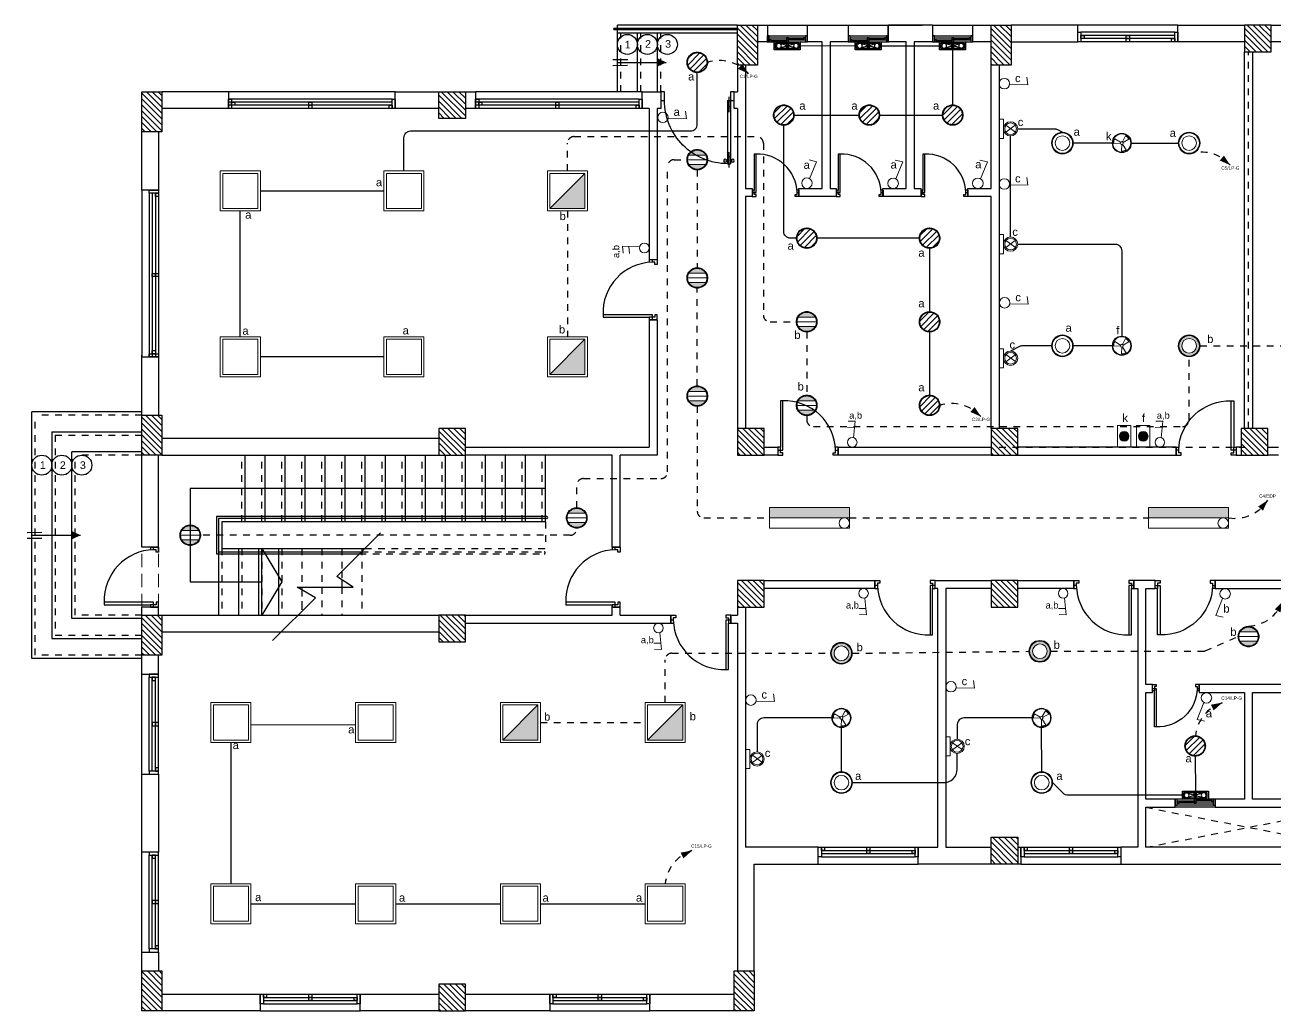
# Model space of a CAD drawing. Header units: metres. Extents: x -15180 to 61, y 475 to 24106.
# Drawn here: x -2.49 to 16.27, y 506.7 to 521.48 of the extents above; entities that cross this region are included whole.
import ezdxf

# ---------------------------------------------------------------- set-up
doc = ezdxf.new("R2010")
doc.units = ezdxf.units.M
doc.header["$MEASUREMENT"] = 0
for name, pattern in [('A-GR- STR$0$HIDDEN2', [0.1875, 0.125, -0.0625]), ('A-GR- wall$0$HIDDEN2', [0.1875, 0.125, -0.0625]), ('ACAD_ISO02W100', [15, 12, -3]), ('DASHED', [0.75, 0.5, -0.25]), ('DASHED2', [0.375, 0.25, -0.125]), ('HIDDEN', [0.375, 0.25, -0.125])]:
    doc.linetypes.add(name, pattern=pattern)
doc.layers.get('0').update_dxf_attribs({"color": 8})
for name, color, linetype, lineweight in [('.', 7, 'Continuous', 9), ('E-TEXT-I', 4, 'Continuous', 30), ('lighting linea', 3, 'DASHED2', 0), ('Lighting W', 2, 'Continuous', 30), ('luminairs', 3, 'Continuous', 9), ('switches', 4, 'Continuous', 9)]:
    doc.layers.add(name, color=color, linetype=linetype, lineweight=lineweight)
for name, color, linetype in [('A-COL-FNL$0$A-COLS-CONC', 6, 'Continuous'), ('A-COL-FNL$0$A-HTCH', 80, 'Continuous'), ('A-GR- STR$0$A-ANNO-SYMB', 111, 'Continuous'), ('A-GR- STR$0$A-FLOR', 111, 'Continuous'), ('A-GR- STR$0$A-FLOR-RISR', 242, 'A-GR- STR$0$HIDDEN2'), ('A-GR- STR$0$A-FLOR-STHR', 171, 'Continuous'), ('A-GR- STR$0$A-FLOR-STRS-LDER', 91, 'Continuous'), ('A-GR- STR$0$A-WALL-ELEV', 31, 'Continuous'), ('A-GR- wall$0$A-DOOR', 151, 'Continuous'), ('A-GR- wall$0$A-FLOR-OVHD', 120, 'A-GR- wall$0$HIDDEN2'), ('A-GR- wall$0$A-GLAZ', 121, 'Continuous'), ('A-GR- wall$0$A-WALL', 254, 'Continuous'), ('A-GR- wall$0$A-WALL-ELEV', 31, 'Continuous'), ('A-HTCH', 80, 'Continuous'), ('E-LEADER', 30, 'Continuous'), ('elec AC-EQUIPMENT_(Existing)', 3, 'Continuous'), ('FAN', 100, 'DASHED'), ('Layer1', 24, 'ACAD_ISO02W100')]:
    doc.layers.add(name, color=color, linetype=linetype)
doc.styles.add('A-GR- STR$0$Standard', font='arial.ttf')
doc.styles.get("Standard").update_dxf_attribs({"font": 'arial.ttf'})

# ---------------------------------------------------------------- blocks, each defined once
blk = doc.blocks.new('A-GR- STR$0$STR-ARROW')
at = {"layer": 'A-GR- STR$0$A-FLOR-STRS-LDER'}
h = blk.add_hatch(color=256, dxfattribs=at)
h.dxf.hatch_style = 1
h.paths.add_polyline_path([(-14321, -37835), (-14435, -37741), (-14320, -37688)])
for p, q in [((-14698, -37129), (-14605, -37330)), ((-14619, -37092), (-14526, -37293)), ((-14630, -37173), (-14321, -37835))]:
    blk.add_line(p, q, dxfattribs=at)
blk = doc.blocks.new('A-GR- STR')
at = {"layer": 'A-GR- STR$0$A-ANNO-SYMB'}
blk.add_lwpolyline([(5586, 8166), (261, 8166), (261, 6766), (1336, 6766)], dxfattribs=at)
blk.add_lwpolyline([(1636, 6766), (1336, 6266), (1336, 7266)], close=True, dxfattribs=at)
for centre in [(6814, 14825), (7114, 14825), (7414, 14825), (-1964, 8516), (-1664, 8516), (-1364, 8516)]:
    blk.add_circle(centre, 150, dxfattribs=at)
at = {"layer": 'A-GR- STR$0$A-FLOR'}
for p, q in [((6666, 14116), (6666, 14995)), ((6966, 14116), (6966, 14996)), ((7266, 14116), (7266, 14996)), ((-2114, 5616), (-2114, 9316)), ((-464, 9316), (-2114, 9316)), ((-1814, 9016), (-1814, 5916)), ((-1814, 9016), (-464, 9016)), ((-1514, 6216), (-1514, 8716)), ((-464, 8716), (-1514, 8716)), ((1086, 7666), (1086, 8666)), ((1386, 7666), (1386, 8666)), ((1686, 7666), (1686, 8666)), ((1986, 7666), (1986, 8666)), ((2286, 7666), (2286, 8666)), ((2586, 7666), (2586, 8666)), ((2886, 7666), (2886, 8666)), ((3186, 7666), (3186, 8666)), ((3486, 7666), (3486, 8666)), ((3786, 7666), (3786, 8666)), ((4086, 7666), (4086, 8666)), ((4386, 7666), (4386, 8666)), ((4686, 7666), (4686, 8666)), ((4986, 7666), (4986, 8666)), ((5286, 7666), (5286, 8666)), ((5286, 7666), (5286, 8666)), ((5586, 7666), (5586, 8666)), ((686, 7266), (686, 6266)), ((986, 7266), (986, 6266)), ((1286, 7266), (1286, 6266)), ((1586, 7266), (1586, 6266)), ((-464, 6216), (-1514, 6216)), ((-1814, 5916), (-464, 5916)), ((-464, 5616), (-2114, 5616))]:
    blk.add_line(p, q, dxfattribs=at)
blk.add_lwpolyline([(1495, 5886), (2137, 6527), (1862, 6688), (2702, 6688), (2458, 6848), (3113, 7504)], dxfattribs=at)
at = {"layer": 'A-GR- STR$0$A-FLOR-RISR'}
for p, q in [((6716, 14116), (6716, 14996)), ((7016, 14116), (7016, 14996)), ((7316, 14116), (7316, 14996)), ((-2064, 5666), (-2064, 9266)), ((-464, 9266), (-2064, 9266)), ((-1764, 8966), (-1764, 5966)), ((-1764, 8966), (-464, 8966)), ((-1464, 6266), (-1464, 8666)), ((-464, 8666), (-1464, 8666)), ((1036, 7666), (1036, 8666)), ((1336, 7666), (1336, 8666)), ((1636, 7666), (1636, 8666)), ((1936, 7666), (1936, 8666)), ((2236, 7666), (2236, 8666)), ((2536, 7666), (2536, 8666)), ((2836, 7666), (2836, 8666)), ((3136, 7666), (3136, 8666)), ((3436, 7666), (3436, 8666)), ((3736, 7666), (3736, 8666)), ((4036, 7666), (4036, 8666)), ((4336, 7666), (4336, 8666)), ((4636, 7666), (4636, 8666)), ((4936, 7666), (4936, 8666)), ((5236, 7666), (5236, 8666)), ((5236, 7666), (5236, 8666)), ((5536, 7666), (5536, 8666)), ((5586, 7666), (5585, 7266)), ((736, 7266), (736, 6266)), ((1036, 7266), (1036, 6266)), ((1336, 7266), (1336, 6266)), ((1636, 7266), (1636, 6266)), ((1936, 7266), (1936, 6688)), ((2236, 7266), (2236, 6688)), ((2536, 7266), (2536, 6926)), ((2796, 7186), (5568, 7186)), ((2826, 7216), (5568, 7216)), ((2836, 7266), (2836, 6266)), ((2876, 7266), (5585, 7266)), ((2536, 6926), (2536, 6797)), ((2536, 6797), (2536, 6688)), ((1936, 6688), (1936, 6645)), ((1936, 6645), (1936, 6326)), ((2236, 6688), (2236, 6266)), ((2536, 6688), (2536, 6266)), ((1936, 6476), (1936, 6416)), ((-464, 6266), (-1464, 6266)), ((-1764, 5966), (-464, 5966)), ((-464, 5666), (-2064, 5666))]:
    blk.add_line(p, q, dxfattribs=at)
blk.add_arc((5568, 7201), 15, 270, 90, dxfattribs=at)
at = {"layer": 'A-GR- STR$0$A-FLOR-STHR'}
for p, q in [((8463, 15066), (6616, 15066)), ((8463, 15046), (6616, 15046)), ((5608, 7746), (656, 7746)), ((656, 7746), (656, 7186)), ((5608, 7716), (686, 7716)), ((686, 7716), (686, 7216)), ((5586, 7666), (736, 7666)), ((736, 7666), (736, 7266)), ((656, 7186), (2796, 7186)), ((686, 7216), (2826, 7216)), ((736, 7266), (2876, 7266))]:
    blk.add_line(p, q, dxfattribs=at)
for centre, radius, start, end in [((6616, 15056), 10, 90, 270), ((5608, 7731), 15, 270, 90)]:
    blk.add_arc(centre, radius, start, end, dxfattribs=at)
at = {"layer": 'A-GR- STR$0$A-WALL-ELEV'}
for p, q in [((8463, 15116), (6666, 15116)), ((6666, 15066), (6666, 15116)), ((6666, 14995), (6666, 15046)), ((8463, 14996), (6666, 14996))]:
    blk.add_line(p, q, dxfattribs=at)
at = {"xscale": -0.9999999999999993, "rotation": 115.0027819482882}
blk.add_blockref('A-GR- STR$0$STR-ARROW', (-20840, -14415), dxfattribs=at)
at = {"layer": 'A-GR- STR$0$A-ANNO-SYMB', "xscale": -0.9999999999999993, "rotation": 115.0027819482882}
blk.add_blockref('A-GR- STR$0$STR-ARROW', (-29620, -21505), dxfattribs=at)
at = {"layer": 'A-GR- STR$0$A-ANNO-SYMB', "attachment_point": 1, "style": 'A-GR- STR$0$Standard'}
for s, insert, char_height in [('1', (6775, 14879), 114), ('2', (7080, 14890), 114), ('\\pxt0;3', (7380, 14890), 114.3), ('1', (-1993, 8573), 114), ('2', (-1693, 8573), 114), ('3', (-1393, 8573), 114)]:
    blk.add_mtext_dynamic_manual_height_columns(s, width=73292.73, gutter_width=572, heights=[0], dxfattribs=dict(at, insert=insert, char_height=char_height))
blk = doc.blocks.new('A-GR- wall$0$DOO1')
at = {"layer": 'A-GR- wall$0$A-DOOR'}
for q in [(-74, -74), (-34, -120)]:
    blk.add_line((-74, -120), q, dxfattribs=at)
blk.add_lwpolyline([(-37, -74), (-74, -74), (-74, 0), (0, 0), (0, -37), (-37, -37), (-37, -74, 0.418149), (752, -814)], format="xyb", dxfattribs=at)
blk.add_lwpolyline([(826, -74), (752, -74), (752, -814), (789, -814), (789, -120), (826, -120), (826, 0), (752, 0), (752, -37), (789, -37), (789, -120)], dxfattribs=at)
blk = doc.blocks.new('A-GR- wall$0$Win 1600')
for p, q in [((-750, 150), (750, 150)), ((-750, 100), (750, 100)), ((-750, 50), (750, 50)), ((-750, 0), (750, 0))]:
    blk.add_line(p, q)
for points in [[(-800, 0), (-750, 0), (-750, 150), (-800, 150)], [(-750, 0), (-700, 0), (-700, 50), (-750, 50)], [(-25, 50), (25, 50), (25, 100), (-25, 100)], [(-25, 0), (25, 0), (25, 50), (-25, 50)], [(700, 50), (750, 50), (750, 100), (700, 100)], [(750, 0), (800, 0), (800, 150), (750, 150)]]:
    blk.add_lwpolyline(points, close=True)
blk = doc.blocks.new('A-GR- wall$0$Win 1000')
for p, q in [((-450, 150), (450, 150)), ((-450, 100), (450, 100)), ((-450, 50), (450, 50)), ((-450, 0), (450, 0)), ((-25, 25), (-400, 25)), ((25, 75), (400, 75))]:
    blk.add_line(p, q)
for points in [[(-500, 0), (-450, 0), (-450, 150), (-500, 150)], [(-450, 0), (-400, 0), (-400, 50), (-450, 50)], [(-25, 50), (25, 50), (25, 100), (-25, 100)], [(-25, 0), (25, 0), (25, 50), (-25, 50)], [(400, 50), (450, 50), (450, 100), (400, 100)], [(450, 0), (500, 0), (500, 150), (450, 150)]]:
    blk.add_lwpolyline(points, close=True)
blk = doc.blocks.new('A-GR- wall$0$D7')
for p, q in [((23391, 25464), (23393, 24389)), ((23441, 25464), (23391, 25464)), ((23441, 25364), (23391, 25364)), ((23416, 25269), (23416, 25527)), ((23441, 25464), (23443, 24389)), ((23443, 24514), (23393, 24514)), ((23417, 24585), (23418, 24327)), ((23378, 24449), (23393, 24449)), ((23378, 24429), (23393, 24429)), ((23443, 24389), (23393, 24389)), ((23458, 24449), (23443, 24449)), ((23458, 24429), (23443, 24429))]:
    blk.add_line(p, q)
for points in [[(23328, 25614), (23391, 25614), (23391, 25464), (23328, 25464)], [(24516, 25616), (24578, 25616), (24578, 25466), (24516, 25466)]]:
    blk.add_lwpolyline(points, close=True)
for centre in [(23353, 24439), (23483, 24439)]:
    blk.add_circle(centre, 25)
blk.add_arc((23441, 25464), 1075, 270.0959, 0.0959)
blk = doc.blocks.new('A-GR- wall$0$W5')
at = {"layer": 'A-GR- wall$0$A-GLAZ'}
for p, q in [((6554, 12109), (4101, 12109)), ((6554, 12063), (4101, 12063)), ((6554, 12016), (4101, 12016)), ((6554, 11969), (4148, 11969))]:
    blk.add_line(p, q, dxfattribs=at)
for points in [[(4148, 11969), (4101, 11969), (4101, 12109), (4148, 12109)], [(4195, 12016), (4148, 12016), (4148, 12063), (4195, 12063)], [(5351, 12016), (5304, 12016), (5304, 12063), (5351, 12063)], [(5351, 11969), (5304, 11969), (5304, 12016), (5351, 12016)], [(6554, 11969), (6507, 11969), (6507, 12016), (6554, 12016)], [(6601, 11969), (6554, 11969), (6554, 12109), (6601, 12109)]]:
    blk.add_lwpolyline(points, close=True, dxfattribs=at)
at = {"layer": 'A-GR- wall$0$A-WALL-ELEV'}
blk.add_line((6601, 12219), (4101, 12219), dxfattribs=at)
blk = doc.blocks.new('A-GR- wall')
at = {"layer": 'A-GR- wall$0$A-FLOR-OVHD'}
for p, q in [((14586, 2786), (17666, 3386)), ((14586, 3386), (17666, 2786))]:
    blk.add_line(p, q, dxfattribs=at)
at = {"layer": 'A-GR- wall$0$A-WALL'}
for p, q in [((8763, 15116), (8913, 15116)), ((8913, 15116), (8913, 14866)), ((9386, 15116), (10125, 15116)), ((9514, 14866), (9514, 15116)), ((10125, 15116), (10125, 14866)), ((10576, 15116), (11236, 15116)), ((10725, 14866), (10725, 15116)), ((10727, 14866), (10727, 15116)), ((11390, 15116), (10727, 15116)), ((11390, 15116), (11390, 14866)), ((11992, 15116), (12266, 15116)), ((11992, 14866), (11992, 15116)), ((13566, 15116), (12566, 15116)), ((13566, 15116), (12566, 15116)), ((13566, 14866), (13566, 15116)), ((15066, 15116), (16066, 15116)), ((15066, 14866), (15066, 15116)), ((16466, 15116), (17416, 15116)), ((8913, 14866), (8763, 14866)), ((9736, 14866), (9514, 14866)), ((9736, 12666), (9736, 14866)), ((9856, 14866), (9856, 12666)), ((10125, 14866), (9856, 14866)), ((10441, 14866), (10155, 14866)), ((10996, 14866), (10697, 14866)), ((10996, 12666), (10996, 14866)), ((11116, 14866), (11116, 12666)), ((11390, 14866), (11116, 14866)), ((12266, 14866), (11992, 14866)), ((12566, 14866), (13566, 14866)), ((16066, 14866), (15066, 14866)), ((17416, 14866), (16466, 14866)), ((16066, 9066), (16066, 14716)), ((16186, 14716), (16186, 9066)), ((8463, 14516), (8463, 14116)), ((8583, 14516), (8583, 12666)), ((12266, 12666), (12266, 14516)), ((12386, 14516), (12386, 12666)), ((834, 14116), (-164, 14116)), ((834, 14116), (834, 13866)), ((3334, 14116), (3986, 14116)), ((3334, 13866), (3334, 14116)), ((3334, 13866), (3334, 14116)), ((4386, 14116), (4538, 14116)), ((4538, 14116), (4538, 13866)), ((7038, 14116), (7316, 14116)), ((7038, 13866), (7038, 14116)), ((7038, 13866), (7038, 14116)), ((7316, 14116), (7316, 13866)), ((8415, 14116), (8463, 14116)), ((8416, 13866), (8415, 14116)), ((-464, 12641), (-464, 13816)), ((834, 13866), (-164, 13866)), ((3986, 13866), (3334, 13866)), ((4538, 13866), (4386, 13866)), ((7143, 13866), (7038, 13866)), ((7143, 13866), (7143, 11598)), ((7316, 13866), (7263, 13866)), ((7316, 13866), (7263, 13866)), ((7263, 13866), (7263, 11598)), ((8463, 13866), (8416, 13866)), ((8463, 13866), (8463, 9066)), ((-214, 13516), (-214, 12641)), ((-214, 12641), (-464, 12641)), ((-214, 12641), (-464, 12641)), ((8583, 12666), (8686, 12666)), ((8686, 12666), (8686, 12546)), ((9386, 12546), (9386, 12666)), ((9386, 12666), (9736, 12666)), ((9856, 12666), (9946, 12666)), ((9946, 12666), (9946, 12546)), ((10646, 12546), (10646, 12666)), ((10646, 12666), (10996, 12666)), ((11116, 12666), (11216, 12666)), ((11216, 12666), (11216, 12546)), ((11916, 12546), (11916, 12666)), ((11916, 12666), (12266, 12666)), ((12386, 12666), (12386, 9066)), ((8686, 12546), (8583, 12546)), ((8583, 12546), (8583, 9066)), ((9946, 12546), (9386, 12546)), ((11216, 12546), (10646, 12546)), ((12266, 12546), (11916, 12546)), ((12266, 9066), (12266, 12546)), ((7144, 11598), (7263, 11598)), ((7263, 10698), (7143, 10698)), ((7143, 10698), (7143, 8785)), ((7263, 10698), (7263, 8666)), ((-464, 8966), (-464, 10164)), ((-464, 10141), (-214, 10141)), ((-214, 10164), (-214, 9266)), ((3986, 8916), (-164, 8916)), ((-464, 7286), (-464, 8666)), ((-214, 7212), (-214, 8666)), ((-164, 8666), (3986, 8666)), ((4386, 8785), (7143, 8785)), ((5386, 8666), (4386, 8666)), ((6586, 8666), (5386, 8666)), ((6586, 7286), (6586, 8666)), ((7263, 8666), (6706, 8666)), ((6706, 7286), (6706, 8666)), ((8863, 8786), (9072, 8786)), ((9072, 8666), (8863, 8666)), ((9072, 8786), (9072, 8666)), ((9972, 8786), (12266, 8786)), ((9972, 8666), (9972, 8786)), ((12266, 8666), (9972, 8666)), ((15042, 8786), (12666, 8786)), ((12666, 8666), (15042, 8666)), ((15042, 8666), (15042, 8786)), ((16016, 8786), (15942, 8786)), ((15942, 8786), (15942, 8666)), ((15942, 8666), (16016, 8666)), ((16416, 8786), (16577, 8786)), ((16577, 8666), (16416, 8666)), ((-214, 7286), (-464, 7286)), ((6706, 7286), (6586, 7286)), ((8866, 6786), (10526, 6786)), ((10526, 6786), (10526, 6666)), ((11426, 6666), (11426, 6786)), ((11426, 6786), (12266, 6786)), ((12666, 6786), (13507, 6786)), ((13507, 6786), (13507, 6666)), ((14725, 6786), (14407, 6786)), ((14407, 6786), (14407, 6666)), ((14725, 6666), (14725, 6786)), ((17666, 6786), (15625, 6786)), ((15625, 6786), (15625, 6666)), ((10526, 6666), (8866, 6666)), ((11466, 6666), (11426, 6666)), ((11466, 2786), (11466, 6666)), ((11586, 6666), (11586, 2786)), ((12266, 6666), (11586, 6666)), ((13507, 6666), (12666, 6666)), ((14407, 6666), (14466, 6666)), ((14466, 6666), (14466, 2786)), ((14586, 5226), (14586, 6666)), ((14586, 6666), (14725, 6666)), ((15625, 6666), (17666, 6666)), ((-464, 6266), (-464, 6386)), ((-214, 6386), (-464, 6386)), ((-214, 6266), (-214, 6460)), ((6586, 6266), (6586, 6423)), ((6706, 6386), (6586, 6386)), ((6706, 6266), (6706, 6386)), ((8466, 6386), (8466, 6266)), ((8586, 6386), (8586, 2786)), ((-164, 6266), (3986, 6266)), ((4386, 6266), (5386, 6266)), ((5386, 6266), (6586, 6266)), ((6706, 6266), (7466, 6266)), ((7466, 6266), (7466, 6146)), ((8366, 6266), (8366, 6146)), ((8366, 6266), (8466, 6266)), ((-164, 6016), (3986, 6016)), ((4386, 6146), (7466, 6146)), ((8366, 6146), (8466, 6146)), ((8466, 6146), (8466, 932)), ((-464, 5382), (-464, 5966)), ((-214, 5382), (-214, 5666)), ((-464, 5382), (-214, 5382)), ((14686, 5226), (14586, 5226)), ((14586, 3506), (14586, 5106)), ((14586, 5106), (14686, 5106)), ((14686, 5106), (14686, 5226)), ((16866, 5226), (15386, 5226)), ((15386, 5226), (15386, 5106)), ((15386, 5106), (16066, 5106)), ((16066, 5106), (16066, 3506)), ((16186, 3506), (16186, 5106)), ((16186, 5106), (16866, 5106)), ((-464, 3882), (-214, 3882)), ((-464, 2715), (-464, 3882)), ((-214, 3882), (-214, 2715)), ((15025, 3506), (14586, 3506)), ((14586, 2786), (14586, 3386)), ((14586, 3386), (15027, 3386)), ((15027, 3386), (15025, 3506)), ((16066, 3506), (15627, 3506)), ((15627, 3506), (15627, 3386)), ((15627, 3386), (16625, 3386)), ((16625, 3506), (16186, 3506)), ((-214, 2715), (-464, 2715)), ((9676, 2786), (8586, 2786)), ((9676, 2536), (9676, 2786)), ((11176, 2536), (11176, 2786)), ((11176, 2786), (11466, 2786)), ((11586, 2786), (12266, 2786)), ((12666, 2786), (12714, 2786)), ((12714, 2786), (12714, 2536)), ((14466, 2786), (14214, 2786)), ((14214, 2786), (14214, 2536)), ((17666, 2786), (14586, 2786)), ((8716, 2536), (9676, 2536)), ((8716, 932), (8716, 2536)), ((12266, 2536), (11176, 2536)), ((12714, 2536), (12666, 2536)), ((14214, 2536), (17666, 2536)), ((-464, 1215), (-214, 1215)), ((-464, 932), (-464, 1215)), ((-214, 1215), (-214, 932)), ((-164, 582), (1311, 582)), ((1311, 582), (1311, 332)), ((2764, 582), (3986, 582)), ((2811, 332), (2811, 582)), ((4386, 582), (5651, 582)), ((5651, 582), (5651, 332)), ((7151, 582), (8416, 582)), ((7151, 332), (7151, 582)), ((1311, 332), (-164, 332)), ((3986, 332), (2811, 332)), ((5651, 332), (4386, 332)), ((8416, 332), (7151, 332))]:
    blk.add_line(p, q, dxfattribs=at)
at = {"layer": 'A-GR- wall$0$A-WALL-ELEV'}
for p, q in [((8763, 15116), (9388, 15116)), ((10125, 15116), (10727, 15116)), ((11390, 15116), (11992, 15116)), ((15066, 15116), (13566, 15116)), ((-464, 3882), (-464, 5382)), ((15627, 3386), (15025, 3386)), ((-464, 1215), (-464, 2715)), ((9676, 2536), (11176, 2536)), ((12714, 2536), (14214, 2536)), ((1311, 332), (2811, 332)), ((5651, 332), (7151, 332))]:
    blk.add_line(p, q, dxfattribs=at)
at = {"layer": 'A-GR- wall$0$A-DOOR'}
for name, p, xscale, yscale, zscale in [('A-GR- wall$0$D7', (28943, -8424), -0.8799305073156013, 0.8799305073156013, 0.8799305073156013), ('A-GR- wall$0$DOO1', (15329, 5226), -0.7780309869113328, 0.7780309869113328, 0.7780309869113328)]:
    blk.add_blockref(name, p, dxfattribs=dict(at, xscale=xscale, yscale=yscale, zscale=zscale))
at = {"layer": 'A-GR- wall$0$A-DOOR', "xscale": 0.7780309869113328, "yscale": 0.7780309869113328, "zscale": 0.7780309869113328, "rotation": 180}
for p in [(9329, 12546), (10589, 12546), (11859, 12546)]:
    blk.add_blockref('A-GR- wall$0$DOO1', p, dxfattribs=at)
at = {"layer": 'A-GR- wall$0$A-DOOR'}
for p, rotation in [((7263, 11524), 270), ((9898, 8666), 180.0000000006669), ((-214, 7212), 269.999999992129), ((6706, 7212), 269.999999992129)]:
    blk.add_blockref('A-GR- wall$0$DOO1', p, dxfattribs=dict(at, rotation=rotation))
at = {"layer": 'A-GR- wall$0$A-DOOR', "xscale": -1, "rotation": 180}
blk.add_blockref('A-GR- wall$0$DOO1', (15116, 8666), dxfattribs=at)
at = {"layer": 'A-GR- wall$0$A-DOOR'}
for p in [(10600, 6786), (13581, 6786), (7540, 6266)]:
    blk.add_blockref('A-GR- wall$0$DOO1', p, dxfattribs=at)
at = {"layer": 'A-GR- wall$0$A-DOOR', "xscale": -1}
blk.add_blockref('A-GR- wall$0$DOO1', (15551, 6786), dxfattribs=at)
at = {"layer": 'A-GR- wall$0$A-GLAZ'}
for name, p, xscale, yscale, zscale, rotation in [('A-GR- wall$0$Win 1600', (14316, 14866), -0.9374999999999997, 0.9374999999999997, 0.9374999999999997, 359.9999999999999), ('A-GR- wall$0$Win 1600', (-214, 4632), 0.9375000000000039, 0.9375000000000039, 0.9375000000000039, 90), ('A-GR- wall$0$Win 1000', (15326, 3506), 0.601574711880768, 0.601574711880768, 0.601574711880768, 180), ('A-GR- wall$0$Win 1600', (-214, 1965), 0.9375000000000039, 0.9375000000000039, 0.9375000000000039, 90), ('A-GR- wall$0$Win 1600', (10426, 2786), -0.9374999999999997, 0.9374999999999997, 0.9374999999999997, 180), ('A-GR- wall$0$Win 1600', (13464, 2786), -0.9374999999999997, 0.9374999999999997, 0.9374999999999997, 180), ('A-GR- wall$0$Win 1600', (2061, 582), -0.9374999999999997, 0.9374999999999997, 0.9374999999999997, 180), ('A-GR- wall$0$Win 1600', (6401, 582), -0.9374999999999997, 0.9374999999999997, 0.9374999999999997, 180)]:
    blk.add_blockref(name, p, dxfattribs=dict(at, xscale=xscale, yscale=yscale, zscale=zscale, rotation=rotation))
at = {"layer": 'A-GR- wall$0$A-GLAZ', "xscale": 0.601574711880768, "yscale": 0.601574711880768, "zscale": 0.601574711880768}
for p in [(9213, 14866), (10426, 14866), (11691, 14866)]:
    blk.add_blockref('A-GR- wall$0$Win 1000', p, dxfattribs=at)
at = {"layer": 'A-GR- wall$0$A-WALL'}
for p in [(-3266, 1897), (437, 1897)]:
    blk.add_blockref('A-GR- wall$0$W5', p, dxfattribs=at)
at = {"layer": 'A-GR- wall$0$A-WALL', "rotation": 90}
blk.add_blockref('A-GR- wall$0$W5', (11755, 6040), dxfattribs=at)
blk = doc.blocks.new('A-COL-FNL')
at = {"layer": 'A-COL-FNL$0$A-HTCH'}
h = blk.add_hatch(dxfattribs=at)
h.set_pattern_fill('ANSI31', color=256, scale=500, angle=90)
h.paths.add_polyline_path([(8463, 15116), (8763, 15116), (8763, 14516), (8463, 14516)])
h = blk.add_hatch(dxfattribs=at)
h.set_pattern_fill('ANSI31', color=256, scale=500, angle=90)
h.paths.add_polyline_path([(12266, 15116), (12566, 15116), (12566, 14516), (12266, 14516)])
h = blk.add_hatch(dxfattribs=at)
h.set_pattern_fill('ANSI31', color=256, scale=500, angle=90)
h.paths.add_polyline_path([(16466, 15116), (16066, 15116), (16066, 14716), (16466, 14716)])
h = blk.add_hatch(dxfattribs=at)
h.set_pattern_fill('ANSI31', color=256, scale=500, angle=90)
h.paths.add_polyline_path([(-464, 14116), (-164, 14116), (-164, 13516), (-464, 13516)])
h = blk.add_hatch(dxfattribs=at)
h.set_pattern_fill('ANSI31', color=256, scale=500, angle=90)
h.paths.add_polyline_path([(3986, 14116), (4386, 14116), (4386, 13716), (3986, 13716)])
h = blk.add_hatch(dxfattribs=at)
h.set_pattern_fill('ANSI31', color=256, scale=500, angle=90)
h.paths.add_polyline_path([(-464, 9266), (-164, 9266), (-164, 8666), (-464, 8666)])
h = blk.add_hatch(dxfattribs=at)
h.set_pattern_fill('ANSI31', color=256, scale=500, angle=90)
h.paths.add_polyline_path([(4386, 9066), (3986, 9066), (3986, 8666), (4386, 8666)])
h = blk.add_hatch(dxfattribs=at)
h.set_pattern_fill('ANSI31', color=256, scale=500, angle=90)
h.paths.add_polyline_path([(8863, 9066), (8463, 9066), (8463, 8666), (8863, 8666)])
h = blk.add_hatch(dxfattribs=at)
h.set_pattern_fill('ANSI31', color=256, scale=500, angle=90)
h.paths.add_polyline_path([(12666, 9066), (12266, 9066), (12266, 8666), (12666, 8666)])
h = blk.add_hatch(dxfattribs=at)
h.set_pattern_fill('ANSI31', color=256, scale=500, angle=90)
h.paths.add_polyline_path([(16416, 9066), (16016, 9066), (16016, 8666), (16416, 8666)])
h = blk.add_hatch(dxfattribs=at)
h.set_pattern_fill('ANSI31', color=256, scale=500, angle=90)
h.paths.add_polyline_path([(8866, 6386), (8866, 6786), (8466, 6786), (8466, 6386)])
h = blk.add_hatch(dxfattribs=at)
h.set_pattern_fill('ANSI31', color=256, scale=500, angle=90)
h.paths.add_polyline_path([(12666, 6786), (12266, 6786), (12266, 6386), (12666, 6386)])
h = blk.add_hatch(dxfattribs=at)
h.set_pattern_fill('ANSI31', color=256, scale=500, angle=90)
h.paths.add_polyline_path([(-164, 5666), (-464, 5666), (-464, 6266), (-164, 6266)])
h = blk.add_hatch(dxfattribs=at)
h.set_pattern_fill('ANSI31', color=256, scale=500, angle=90)
h.paths.add_polyline_path([(4386, 6266), (3986, 6266), (3986, 5866), (4386, 5866)])
h = blk.add_hatch(dxfattribs=at)
h.set_pattern_fill('ANSI31', color=256, scale=500, angle=90)
h.paths.add_polyline_path([(12266, 2936), (12666, 2936), (12666, 2536), (12266, 2536)])
h = blk.add_hatch(dxfattribs=at)
h.set_pattern_fill('ANSI31', color=256, scale=500, angle=90)
h.paths.add_polyline_path([(-464, 932), (-164, 932), (-164, 332), (-464, 332)])
h = blk.add_hatch(dxfattribs=at)
h.set_pattern_fill('ANSI31', color=256, scale=500, angle=90)
h.paths.add_polyline_path([(8416, 932), (8716, 932), (8716, 332), (8416, 332)])
h = blk.add_hatch(dxfattribs=at)
h.set_pattern_fill('ANSI31', color=256, scale=500, angle=90)
h.paths.add_polyline_path([(4386, 732), (3986, 732), (3986, 332), (4386, 332)])
at = {"layer": 'A-COL-FNL$0$A-COLS-CONC'}
for points in [[(8463, 15116), (8763, 15116), (8763, 14516), (8463, 14516)], [(12266, 15116), (12566, 15116), (12566, 14516), (12266, 14516)], [(16066, 14716), (16466, 14716), (16466, 15116), (16066, 15116)], [(-464, 14116), (-164, 14116), (-164, 13516), (-464, 13516)], [(3986, 14116), (4386, 14116), (4386, 13716), (3986, 13716)], [(-464, 9266), (-164, 9266), (-164, 8666), (-464, 8666)], [(3986, 8666), (4386, 8666), (4386, 9066), (3986, 9066)], [(8463, 8666), (8863, 8666), (8863, 9066), (8463, 9066)], [(12266, 8666), (12666, 8666), (12666, 9066), (12266, 9066)], [(16016, 8666), (16416, 8666), (16416, 9066), (16016, 9066)], [(8866, 6386), (8866, 6786), (8466, 6786), (8466, 6386)], [(12266, 6386), (12666, 6386), (12666, 6786), (12266, 6786)], [(-164, 5666), (-464, 5666), (-464, 6266), (-164, 6266)], [(3986, 5866), (4386, 5866), (4386, 6266), (3986, 6266)], [(12266, 2936), (12666, 2936), (12666, 2536), (12266, 2536)], [(-464, 932), (-164, 932), (-164, 332), (-464, 332)], [(8416, 932), (8716, 932), (8716, 332), (8416, 332)], [(3986, 332), (4386, 332), (4386, 732), (3986, 732)]]:
    blk.add_lwpolyline(points, close=True, dxfattribs=at)
blk = doc.blocks.new('fdr')
at = {"layer": 'luminairs'}
for p, q in [((-234.38, 29.094), (-234.3, 28.987)), ((-234.298, 29.093), (-234.377, 28.985))]:
    blk.add_line(p, q, dxfattribs=at)
blk.add_lwpolyline([(-234.231, 29.172), (-234.449, 29.172), (-234.449, 29.122), (-234.231, 29.122)], close=True, dxfattribs=at)
at = {"layer": 'luminairs', "color": 2, "linetype": 'Continuous', "lineweight": 20}
for radius in [0.0813, 0.0669]:
    blk.add_circle((-234.34, 29.041), radius, dxfattribs=at)
blk = doc.blocks.new('ghj')
at = {"layer": 'luminairs', "color": 4}
for radius in [0.258, 0.254, 0.251, 0.247, 0.242, 0.173]:
    blk.add_circle((-585.379, 173.54), radius, dxfattribs=at)
blk = doc.blocks.new('6w')
at = {"layer": 'A-HTCH', "ltscale": 0.5}
h = blk.add_hatch(dxfattribs=at)
h.set_pattern_fill('ANSI31', color=4, scale=0.2)
h.set_pattern_definition([(45, (26.984813, -391.67108), (-0.0176776695, 0.0176776695), [])])
h.paths.add_polyline_path([(0.0553, 0, 1), (-0.0553, 0, 1)])
at = {"layer": 'Layer1', "color": 6}
for radius in [0.059, 0.0582, 0.0573, 0.0565]:
    blk.add_circle((0, 0), radius, dxfattribs=at)
blk = doc.blocks.new('60 x60')
at = {"layer": 'luminairs', "color": 3}
for points in [[(-0.6, -0.6), (0, -0.6), (0, 0), (-0.6, 0)], [(-0.563, -0.563), (-0.037, -0.563), (-0.037, -0.037), (-0.563, -0.037)]]:
    blk.add_lwpolyline(points, close=True, dxfattribs=at)
blk = doc.blocks.new('F3E')
at = {"layer": '.', "linetype": 'Continuous', "lineweight": 0, "ltscale": 0.4}
h = blk.add_hatch(color=4, dxfattribs=at)
h.dxf.hatch_style = 1
h.paths.add_polyline_path([(-0.6, 0.156), (-0.6, 0), (0.51, 0, -0.070757), (0.532, 0), (0.6, 0), (0.6, 0.156)])
at = {"layer": 'luminairs', "color": 4}
blk.add_line((-0.6, 0), (0.6, 0), dxfattribs=at)
blk.add_lwpolyline([(0.6, -0.156), (-0.6, -0.156), (-0.6, 0.156), (0.6, 0.156), (0.6, -0.156)], dxfattribs=at)
blk.add_circle((0.521, -0.078), 0.0788, dxfattribs=at)
blk = doc.blocks.new('F2E')
at = {"layer": '.', "linetype": 'Continuous', "lineweight": 0, "ltscale": 0.4}
h = blk.add_hatch(color=3, dxfattribs=at)
h.dxf.hatch_style = 1
h.paths.add_polyline_path([(0.263, 0.263), (-0.263, -0.263), (0.263, -0.263)])
at = {"layer": 'luminairs', "linetype": 'Continuous', "lineweight": 0, "ltscale": 0.4}
blk.add_line((-0.263, -0.263), (0.263, 0.263), dxfattribs=at)
at = {"layer": 'luminairs', "color": 3}
for points in [[(0.3, 0.3), (-0.3, 0.3), (-0.3, -0.3), (0.3, -0.3)], [(0.263, 0.263), (-0.263, 0.263), (-0.263, -0.263), (0.263, -0.263)]]:
    blk.add_lwpolyline(points, close=True, dxfattribs=at)
blk = doc.blocks.new('F4E')
at = {"layer": '.', "linetype": 'Continuous', "lineweight": 0, "ltscale": 0.4}
h = blk.add_hatch(color=4, dxfattribs=at)
h.dxf.hatch_style = 1
h.paths.add_polyline_path([(-0.128, -0.07, 0.59348), (0.128, -0.07)])
h.paths.add_polyline_path([(-0.128, 0.07), (0.128, 0.07, 0.59348)])
at = {"layer": 'Layer1', "color": 6}
for radius in [0.153, 0.151, 0.148, 0.146]:
    blk.add_circle((0, 0), radius, dxfattribs=at)
at = {"layer": 'luminairs', "color": 4, "linetype": 'Continuous', "lineweight": 0, "ltscale": 0.4}
for points in [[(-0.146, 0), (0.146, 0)], [(-0.128, 0.07), (0.128, 0.07)], [(-0.128, -0.07), (0.128, -0.07)]]:
    blk.add_lwpolyline(points, dxfattribs=at)
blk = doc.blocks.new('F5E')
at = {"layer": '.', "linetype": 'Continuous', "lineweight": 0, "ltscale": 0.4}
h = blk.add_hatch(color=4, dxfattribs=at)
h.dxf.hatch_style = 1
h.paths.add_polyline_path([(-0.153, 0, 1), (0.153, 0, 1)])
h.paths.add_polyline_path([(0.11, 0, -1), (-0.11, 0, -1)], flags=16)
at = {"layer": 'luminairs', "color": 4}
for radius in [0.163, 0.161, 0.159, 0.156, 0.153, 0.11]:
    blk.add_circle((0, 0), radius, dxfattribs=at)
blk = doc.blocks.new('A$C48E663F1')
at = {"layer": 'switches', "color": 4, "linetype": 'Continuous', "ltscale": 0.02}
for p, q in [((0.092, 0.175), (0.006, 0.202)), ((0.035, 0.051), (0.125, 0.247)), ((0.125, 0.247), (0.039, 0.273))]:
    blk.add_line(p, q, dxfattribs=at)
blk.add_circle((0, 0), 0.0616, dxfattribs=at)
blk = doc.blocks.new('s sw')
at = {"layer": 'switches', "color": 4, "linetype": 'Continuous', "ltscale": 0.02}
for p, q in [((0.042, 0.137), (0.152, 0.374)), ((0.152, 0.374), (0.047, 0.406))]:
    blk.add_line(p, q, dxfattribs=at)
blk.add_circle((0, 0.075), 0.0748, dxfattribs=at)
blk = doc.blocks.new('FANN')
at = {"color": 4, "linetype": 'Continuous', "lineweight": 0}
for radius in [0.646, 0.606, 0.0975]:
    blk.add_circle((73.864, 106.466), radius, dxfattribs=at)
at = {"layer": 'FAN', "color": 2, "linetype": 'Continuous', "lineweight": 0}
for p, q in [((73.861, 106.564), (73.851, 107.012)), ((73.916, 106.549), (74.155, 106.928)), ((73.766, 106.47), (73.318, 106.487)), ((73.78, 106.416), (73.397, 106.183)), ((73.909, 106.38), (74.118, 105.983)), ((73.949, 106.42), (74.343, 106.204)), ((74.247, 106.077), (74.247, 106.077))]:
    blk.add_line(p, q, dxfattribs=at)
for start, end in [(57.78752, 91.32429), (177.78752, 211.32429), (297.78752, 331.32429)]:
    blk.add_arc((73.864, 106.466), 0.546, start, end, dxfattribs=at)
blk = doc.blocks.new('SPEED SW')
at = {"layer": '.', "linetype": 'Continuous', "ltscale": 0.4}
h = blk.add_hatch(color=2, dxfattribs=at)
h.dxf.hatch_style = 1
h.paths.add_polyline_path([(-0.05, 0.113, 1), (0.05, 0.113, 1)])
at = {"layer": 'lighting linea', "color": 4, "linetype": 'Continuous', "ltscale": 0.4}
blk.add_lwpolyline([(0.068, 0.225), (-0.068, 0.225), (-0.068, 0), (0.068, 0)], close=True, dxfattribs=at)
blk.add_circle((0, 0.113), 0.05, dxfattribs=at)
blk = doc.blocks.new('*U133')
blk.add_line((233, 512), (309, 560))
blk.add_lwpolyline([(309, 560, 0, 96, 0), (175, 462, 96, 96, 0)], format="xyseb")
at = {"linetype": 'HIDDEN', "ltscale": 0.2}
blk.add_arc((581, 44), 583, 117.8068, 184.3237, dxfattribs=at)
blk = doc.blocks.new('*X14')
at = {"color": 0}
for p, q in [((15.928, -9.36), (15.961, -9.326)), ((15.961, -9.393), (15.928, -9.361)), ((15.929, -9.368), (15.969, -9.327)), ((15.929, -9.35), (15.951, -9.328)), ((15.969, -9.393), (15.929, -9.353)), ((15.95, -9.391), (15.93, -9.371)), ((15.931, -9.374), (15.976, -9.33)), ((15.975, -9.39), (15.931, -9.346)), ((15.934, -9.38), (15.981, -9.333)), ((15.981, -9.387), (15.934, -9.34)), ((15.986, -9.383), (15.938, -9.336)), ((15.939, -9.385), (15.986, -9.337)), ((15.989, -9.378), (15.943, -9.332)), ((15.944, -9.388), (15.99, -9.342)), ((15.992, -9.372), (15.949, -9.329)), ((15.95, -9.391), (15.993, -9.348)), ((15.994, -9.365), (15.956, -9.327)), ((15.957, -9.393), (15.994, -9.355)), ((15.995, -9.357), (15.965, -9.327)), ((15.965, -9.393), (15.994, -9.364)), ((15.991, -9.344), (15.977, -9.331)), ((15.979, -9.388), (15.989, -9.378))]:
    blk.add_line(p, q, dxfattribs=at)
blk = doc.blocks.new('A$C59890BCA_(Existing)')
at = {"layer": 'elec AC-EQUIPMENT_(Existing)'}
for p, q in [((0.301, 0.341), (0.089, 0.341)), ((0.089, 0.341), (0.089, -0.337)), ((0.301, -0.337), (0.301, 0.341)), ((0.266, 0.306), (0.124, 0.306)), ((0.124, 0.306), (0.124, -0.301)), ((0.131, 0.23), (0.181, 0.053)), ((0.207, 0.053), (0.258, 0.23)), ((0.266, -0.301), (0.266, 0.306)), ((0.124, -0.301), (0.266, -0.301)), ((0.131, -0.215), (0.181, -0.038)), ((0.207, -0.038), (0.258, -0.215)), ((0.089, -0.337), (0.301, -0.337))]:
    blk.add_line(p, q, dxfattribs=at)
blk.add_lwpolyline([(0.556, 0.007, 0, 0.0677, 0), (0.421, 0.007, 0, 0, 0), (0.06, 0.007, 0, 0, 0), (0.026, -0.075, 0, 0, 0), (0.026, 0.101, 0, 0, 0), (-0.008, 0.007, 0, 0, 0), (-0.198, 0.007, 0, 0, 0)], format="xyseb", dxfattribs=at)
for centre, radius in [((0.194, 0.23), 0.0637), ((0.194, 0.007), 0.0472), ((0.194, -0.215), 0.0637)]:
    blk.add_circle(centre, radius, dxfattribs=at)
at = {"layer": 'elec AC-EQUIPMENT_(Existing)', "xscale": -1.409865667889067, "yscale": 1.409865667889067, "zscale": 1.409865667889067, "rotation": 90}
blk.add_blockref('*X14', (-13.002, 22.51), dxfattribs=at)
blk = doc.blocks.new('A$C6E751D52')
at = {"layer": 'elec AC-EQUIPMENT_(Existing)', "ltscale": 0.002, "xscale": -0.5752911526835623, "yscale": 0.5752911526835623, "zscale": 0.5752911526835623, "rotation": 270.1146881545241}
blk.add_blockref('A$C59890BCA_(Existing)', (0.751, -0.423), dxfattribs=at)
blk = doc.blocks.new('*U136')
blk.add_line((-559, -64), (-628, -122))
blk.add_lwpolyline([(-628, -122, 0, 96, 0), (-493, -24, 96, 96, 0)], format="xyseb")
at = {"linetype": 'HIDDEN', "ltscale": 0.2}
blk.add_arc((-221, -539), 583, 67.7241, 134.241, dxfattribs=at)

msp = doc.modelspace()

# ---------------------------------------------------------------- linework, layer by layer
at = {"layer": 'E-TEXT-I', "linetype": 'DASHED2', "lineweight": 30, "ltscale": 0.4}
for points in [[(15.855, 515.429), (15.855, 521.079)], [(15.915, 515.429), (15.795, 515.429)], [(12.115, 515.149), (15.795, 515.149)]]:
    msp.add_lwpolyline(points, dxfattribs=at)
at = {"layer": 'lighting linea', "color": 9, "linetype": 'DASHED', "ltscale": 0.4}
for p, q in [((-0.735, 512.749), (-0.735, 513.649)), ((-0.485, 512.749), (-0.485, 513.649))]:
    msp.add_line(p, q, dxfattribs=at)
at = {"layer": 'Lighting W', "linetype": 'Continuous', "lineweight": 0, "ltscale": 0.4}
msp.add_line((2.47, 510.988), (0.9, 510.988), dxfattribs=at)
at = {"layer": 'Lighting W', "linetype": 'Continuous', "lineweight": 30, "ltscale": 0.4}
for points in [[(9.134, 521.169), (9.957, 521.17)], [(10.347, 521.169), (11.222, 521.168)], [(11.42, 520.282), (11.42, 521.107)], [(9.041, 520.129), (10.017, 520.129)], [(10.323, 520.129), (11.267, 520.129)], [(12.288, 518.301), (12.288, 519.816)], [(13.81, 519.709), (13.228, 519.709)], [(14.099, 519.709), (14.802, 519.709)], [(1.041, 518.992), (2.893, 518.992)], [(0.741, 516.804), (0.741, 518.692)], [(10.921, 518.283), (9.385, 518.283)], [(11.074, 518.13), (11.074, 517.176)], [(11.074, 516.877), (11.074, 515.929)], [(13.81, 516.669), (13.228, 516.669)], [(2.893, 516.504), (1.041, 516.504)], [(9.755, 510.282), (9.753, 510.945)], [(12.755, 510.282), (12.753, 510.945)], [(0.6, 510.721), (0.6, 508.604)], [(15.055, 510.516), (15.058, 509.991)], [(0.9, 508.304), (2.47, 508.304)], [(3.07, 508.304), (4.64, 508.304)], [(5.24, 508.304), (6.81, 508.304)]]:
    msp.add_lwpolyline(points, dxfattribs=at)
for points in [[(3.193, 519.292), (3.193, 519.79, -0.414214), (3.293, 519.89), (7.491, 519.89, 0.414214), (7.591, 519.99), (7.591, 520.766)], [(9.08, 518.283), (8.988, 518.283, -0.414214), (8.888, 518.383), (8.888, 519.976)], [(12.395, 519.923), (12.943, 519.923, -0.120974), (12.99, 519.912), (13.065, 519.872)], [(12.395, 518.194), (13.855, 518.194, -0.414214), (13.955, 518.094), (13.955, 516.814)], [(12.902, 516.669), (12.467, 516.669, 0.118398), (12.422, 516.658), (12.288, 516.59)], [(9.608, 511.089), (8.588, 511.089, 0.414214), (8.488, 510.989), (8.488, 510.582)], [(12.608, 511.089), (11.588, 511.089, 0.414214), (11.488, 510.989), (11.488, 510.77)], [(9.916, 510.119), (11.288, 510.119, 0.414214), (11.488, 510.319), (11.488, 510.556)], [(14.863, 509.93), (13.149, 509.93, -0.19885), (13.078, 509.959), (12.918, 510.119)]]:
    msp.add_lwpolyline(points, format="xyb", dxfattribs=at)
at = {"layer": 'Lighting W', "color": 1, "linetype": 'DASHED2', "lineweight": 30, "ltscale": 0.4}
for points in [[(5.645, 519.292), (5.645, 519.706, -0.414214), (5.745, 519.806), (8.482, 519.806, -0.414214), (8.582, 519.706), (8.582, 517.129, 0.414214), (8.682, 517.029), (9.08, 517.029)], [(5.785, 514.242), (5.785, 514.578, -0.414214), (5.885, 514.678), (7.046, 514.678, 0.414214), (7.146, 514.778), (7.146, 519.36, -0.414214), (7.246, 519.46), (7.439, 519.46)], [(9.232, 515.623), (9.232, 515.558, 0.414214), (9.332, 515.458), (14.865, 515.458, 0.414214), (14.965, 515.558), (14.965, 516.506)], [(7.591, 515.763), (7.591, 514.189, 0.414214), (7.691, 514.089), (8.675, 514.089)], [(5.785, 513.936), (5.785, 513.929, -0.414214), (5.685, 513.829), (0.143, 513.829)], [(12.89, 512.088), (15.167, 512.088, 0.101599), (15.206, 512.097), (15.702, 512.309)], [(7.11, 511.321), (7.11, 511.959, -0.414214), (7.21, 512.059), (9.589, 512.059)]]:
    msp.add_lwpolyline(points, format="xyb", dxfattribs=at)
for points in [[(7.591, 519.307), (7.591, 517.84)], [(5.645, 518.692), (5.645, 516.804)], [(7.591, 516.068), (7.591, 517.535)], [(9.232, 516.877), (9.232, 515.929)], [(15.128, 516.669), (16.582, 516.669)], [(9.875, 514.089), (14.355, 514.089)], [(9.916, 512.059), (12.563, 512.088)], [(5.24, 511.021), (6.81, 511.021)]]:
    msp.add_lwpolyline(points, dxfattribs=at)

# ---------------------------------------------------------------- block references
at = {"xscale": 0.001, "yscale": 0.001, "zscale": 0.001}
for name in ['A-GR- STR', 'A-GR- wall']:
    msp.add_blockref(name, (-0.271, 506.363), dxfattribs=at)
at = {"layer": 'E-LEADER'}
for name, p, xscale, yscale, zscale, rotation in [('*U133', (7.744, 520.919), 0.001, 0.001, 0.001, 283.5451166781659), ('*U133', (14.965, 519.546), 0.001, 0.001, 0.001, 283.5451166781659), ('*U133', (11.227, 515.776), 0.001, 0.001, 0.001, 283.5451166781659), ('*U136', (15.562, 514.089), 0.001, 0.001, 0.001, 193.5451166781658), ('*U136', (15.854, 512.465), 0.001000000000000001, 0.001000000000000001, 0.001000000000000001, 205.0356328097478), ('*U133', (15.059, 510.82), 0.001, 0.001, 0.001, 349.9788076643281), ('*U133', (7.11, 508.602), 0.001, 0.001, 0.001, 349.9788076643281)]:
    msp.add_blockref(name, p, dxfattribs=dict(at, xscale=xscale, yscale=yscale, zscale=zscale, rotation=rotation))
at = {"layer": 'E-TEXT-I', "linetype": 'DASHED2', "lineweight": 30, "ltscale": 0.4}
for p in [(8.188, 521.479), (9.4, 521.479), (10.665, 521.479)]:
    msp.add_blockref('A$C6E751D52', p, dxfattribs=at)
at = {"layer": 'E-TEXT-I', "linetype": 'DASHED2', "lineweight": 30, "ltscale": 0.4, "rotation": 180}
msp.add_blockref('A$C6E751D52', (15.81, 509.619), dxfattribs=at)
at = {"layer": 'FAN', "color": 9, "linetype": 'ByBlock', "xscale": -0.2236439492917744, "yscale": 0.2236439492917744, "zscale": 0.2236439492917744, "rotation": 180}
for p in [(-2.564, 543.52), (-2.564, 540.48), (-6.767, 534.9), (-3.767, 534.9)]:
    msp.add_blockref('FANN', p, dxfattribs=at)
at = {"layer": 'lighting linea', "color": 2, "linetype": 'DASHED', "ltscale": 0.4, "xscale": 0.001, "yscale": 0.001, "zscale": 0.001}
msp.add_blockref('A-COL-FNL', (-0.271, 506.363), dxfattribs=at)
at = {"layer": 'lighting linea', "color": 6, "linetype": 'Continuous', "xscale": 1.441647957748151, "yscale": 1.441647957748151, "zscale": 1.441647957748151}
for p in [(13.991, 515.149), (14.276, 515.149)]:
    msp.add_blockref('SPEED SW', p, dxfattribs=at)
at = {"layer": 'luminairs', "color": 3, "linetype": 'Continuous', "xscale": 2.588312026296157, "yscale": 2.588312026296157, "zscale": 2.588312026296157}
for p in [(7.591, 520.919), (8.888, 520.129), (10.17, 520.129), (11.42, 520.129), (9.232, 518.283), (11.074, 518.283), (11.074, 517.029), (11.074, 515.776), (15.055, 510.669)]:
    msp.add_blockref('6w', p, dxfattribs=at)
at = {"layer": 'luminairs', "xscale": 1.315405834040897, "yscale": 1.315405834040897, "zscale": 1.315405834040897, "rotation": 89.99999999999999}
for p in [(50.488, 828.175), (50.488, 826.446), (50.488, 824.735), (49.688, 818.915), (46.688, 818.727)]:
    msp.add_blockref('fdr', p, dxfattribs=at)
at = {"layer": 'luminairs', "xscale": -0.6322514717941125, "yscale": 0.6322514717941125, "zscale": 0.6322514717941125}
for p in [(-357.042, 409.988), (-355.142, 409.988), (-357.042, 406.948), (-360.354, 400.398), (-357.352, 400.398)]:
    msp.add_blockref('ghj', p, dxfattribs=at)
at = {"layer": 'luminairs', "linetype": 'Continuous', "lineweight": 0}
for name, p in [('F4E', (7.591, 519.46)), ('F2E', (5.645, 518.992)), ('F4E', (7.591, 517.687)), ('F4E', (9.232, 517.029)), ('F2E', (5.645, 516.504)), ('F5E', (14.965, 516.669)), ('F4E', (7.591, 515.915)), ('F4E', (9.232, 515.776)), ('F4E', (5.785, 514.089)), ('F3E', (9.275, 514.089)), ('F3E', (14.955, 514.089)), ('F4E', (-0.01, 513.829)), ('F4E', (15.855, 512.309)), ('F5E', (9.752, 512.059)), ('F5E', (12.727, 512.088)), ('F2E', (4.94, 511.021)), ('F2E', (7.11, 511.021))]:
    msp.add_blockref(name, p, dxfattribs=at)
at = {"layer": 'luminairs', "color": 2, "rotation": 180}
for p in [(0.441, 518.692), (2.893, 518.692), (0.441, 516.204), (2.893, 516.204), (0.3, 510.721), (2.47, 510.721), (0.3, 508.004), (2.47, 508.004), (4.64, 508.004), (6.81, 508.004)]:
    msp.add_blockref('60 x60', p, dxfattribs=at)
at = {"layer": 'switches'}
for p, xscale, yscale, zscale, rotation in [((12.122, 520.568), 1.051956995016581, 1.051956995016581, 1.051956995016581, 293.7554891720839), ((7.004, 520.062), 1.051956995016581, 1.051956995016581, 1.051956995016581, 293.7554891720839), ((9.239, 519.029), 1.051956995016581, 1.051956995016581, 1.051956995016581, 2.889445656050013), ((10.531, 519.026), 1.051956995016581, 1.051956995016581, 1.051956995016581, 2.889445656050013), ((11.801, 519.026), 1.051956995016581, 1.051956995016581, 1.051956995016581, 2.889445656050013), ((12.122, 519.064), 1.051956995016581, 1.051956995016581, 1.051956995016581, 293.7554891720839), ((12.127, 517.282), 1.051956995016581, 1.051956995016581, 1.051956995016581, 293.7554891720839), ((15.5, 513.029), 1.05195699501658, 1.05195699501658, 1.05195699501658, 183.4535988340521), ((11.322, 511.525), 1.051956995016581, 1.051956995016581, 1.051956995016581, 293.7554891720839), ((8.322, 511.325), 1.051956995016581, 1.051956995016581, 1.051956995016581, 293.7554891720839), ((15.22, 511.469), 1.05195699501658, 1.05195699501658, 1.05195699501658, 183.4535988340521)]:
    msp.add_blockref('s sw', p, dxfattribs=dict(at, xscale=xscale, yscale=yscale, zscale=zscale, rotation=rotation))
at = {"layer": 'switches', "color": 0, "lineweight": -3, "extrusion": (0, 0, -1)}
for p, xscale, yscale, zscale, rotation in [((-6.799, 518.135), -1.184838743587656, 1.184838743587656, -1.184838743587656, 248.333690919966), ((-9.914, 515.221), -1.166447618007069, 1.166447618007069, -1.166447618007069, 341.0161557698215), ((-14.526, 515.221), -1.166447618007069, 1.166447618007069, -1.166447618007069, 341.0161557698215), ((-10.084, 512.957), 1.166447618007069, 1.166447618007069, -1.166447618007069, 198.9838442069708), ((-13.076, 512.957), 1.166447618007069, 1.166447618007069, -1.166447618007069, 198.9838442069708), ((-7.009, 512.437), 1.166447618007069, 1.166447618007069, -1.166447618007069, 198.9838442069708)]:
    msp.add_blockref('A$C48E663F1', p, dxfattribs=dict(at, xscale=xscale, yscale=yscale, zscale=zscale, rotation=rotation))

# ---------------------------------------------------------------- texts
at = {"layer": 'E-TEXT-I', "color": 3, "linetype": 'DASHED', "lineweight": 0, "ltscale": 0.4}
for s, p in [('C1/LP-G', (8.227, 520.683)), ('C5/LP-G', (15.448, 519.31)), ('C2/LP-G', (11.709, 515.54)), ('C4/EDP', (16.013, 514.392)), ('C14/LP-G', (15.447, 511.361)), ('C15/LP-G', (7.498, 509.143))]:
    msp.add_text(s, height=0.0499, dxfattribs=at).set_placement(p)
at = {"layer": 'E-TEXT-I', "linetype": 'DASHED2', "lineweight": 30, "ltscale": 0.4, "char_height": 0.12, "attachment_point": 1}
for s, width, insert in [('a', 0.59746, (7.453, 520.768)), ('c', 0.59746, (12.354, 520.743)), ('a', 0.59746, (9.121, 520.33)), ('a', 0.59746, (9.901, 520.33)), ('a', 0.59746, (11.125, 520.33)), ('a', 0.59746, (7.236, 520.237)), ('c', 0.59746, (12.395, 520.085)), ('a', 0.59746, (13.233, 519.939)), ('k', 0.59746, (13.718, 519.872)), ('a', 0.59746, (14.674, 519.921)), ('a', 0.59746, (9.185, 519.443)), ('a', 0.59746, (10.489, 519.447)), ('a', 0.59746, (11.758, 519.451)), ('a', 0.59746, (2.774, 519.182)), ('c', 0.59746, (12.354, 519.239)), ('a', 0.59746, (0.814, 518.696)), ('b', 0.1603, (5.527, 518.674)), ('c', 0.59746, (12.314, 518.438)), ('a', 0.59746, (8.945, 518.23)), ('a', 0.59746, (10.905, 518.125)), ('c', 0.59746, (12.359, 517.457)), ('a', 0.59746, (10.905, 517.367)), ('a', 0.59746, (0.772, 516.955)), ('a', 0.59746, (3.174, 516.96)), ('b', 0.1603, (5.518, 516.974)), ('b', 0.1603, (9.046, 516.893)), ('a', 0.59746, (13.112, 517)), ('f', 0.59746, (13.872, 516.962)), ('c', 0.59746, (12.272, 516.747)), ('b', 0.1603, (15.235, 516.832)), ('b', 0.1603, (9.095, 516.119)), ('a', 0.59746, (10.905, 516.106)), ('k', 0.59746, (13.964, 515.648)), ('f', 0.59746, (14.258, 515.648)), ('b', 0.1603, (15.478, 512.789)), ('b', 0.1603, (15.582, 512.44)), ('b', 0.1603, (9.979, 512.21)), ('b', 0.1603, (12.934, 512.245)), ('c', 0.59746, (11.554, 511.7)), ('c', 0.59746, (8.554, 511.5)), ('b', 0.1603, (5.295, 511.168)), ('b', 0.1603, (7.478, 511.174)), ('a', 0.59746, (15.215, 511.217)), ('a', 0.59746, (2.358, 510.977)), ('a', 0.59746, (0.626, 510.742)), ('c', 0.59746, (11.602, 510.8)), ('c', 0.59746, (8.603, 510.624)), ('a', 0.59746, (14.91, 510.544)), ('a', 0.59746, (9.957, 510.28)), ('a', 0.59746, (12.975, 510.28)), ('a', 0.59746, (0.963, 508.462)), ('a', 0.59746, (3.119, 508.455)), ('a', 0.59746, (5.271, 508.455)), ('a', 0.59746, (6.672, 508.455))]:
    msp.add_mtext_dynamic_manual_height_columns(s, width=width, gutter_width=1, heights=[0], dxfattribs=dict(at, insert=insert))
at = {"layer": 'E-TEXT-I', "color": 1, "linetype": 'DASHED2', "lineweight": 30, "ltscale": 0.4, "insert": (6.321, 517.986), "char_height": 0.1, "attachment_point": 1, "rotation": 90}
msp.add_mtext_dynamic_manual_height_columns('{\\C256;a,b}', width=0.40482, gutter_width=1, heights=[0], dxfattribs=at)
at = {"layer": 'E-TEXT-I', "color": 1, "linetype": 'DASHED2', "lineweight": 30, "ltscale": 0.4, "char_height": 0.1, "attachment_point": 1}
for insert in [(9.868, 515.676), (14.48, 515.676), (9.82, 512.83), (12.812, 512.83), (6.745, 512.31)]:
    msp.add_mtext_dynamic_manual_height_columns('{\\C256;a,b}', width=0.40482, gutter_width=1, heights=[0], dxfattribs=dict(at, insert=insert))

doc.saveas('drawing.dxf')
